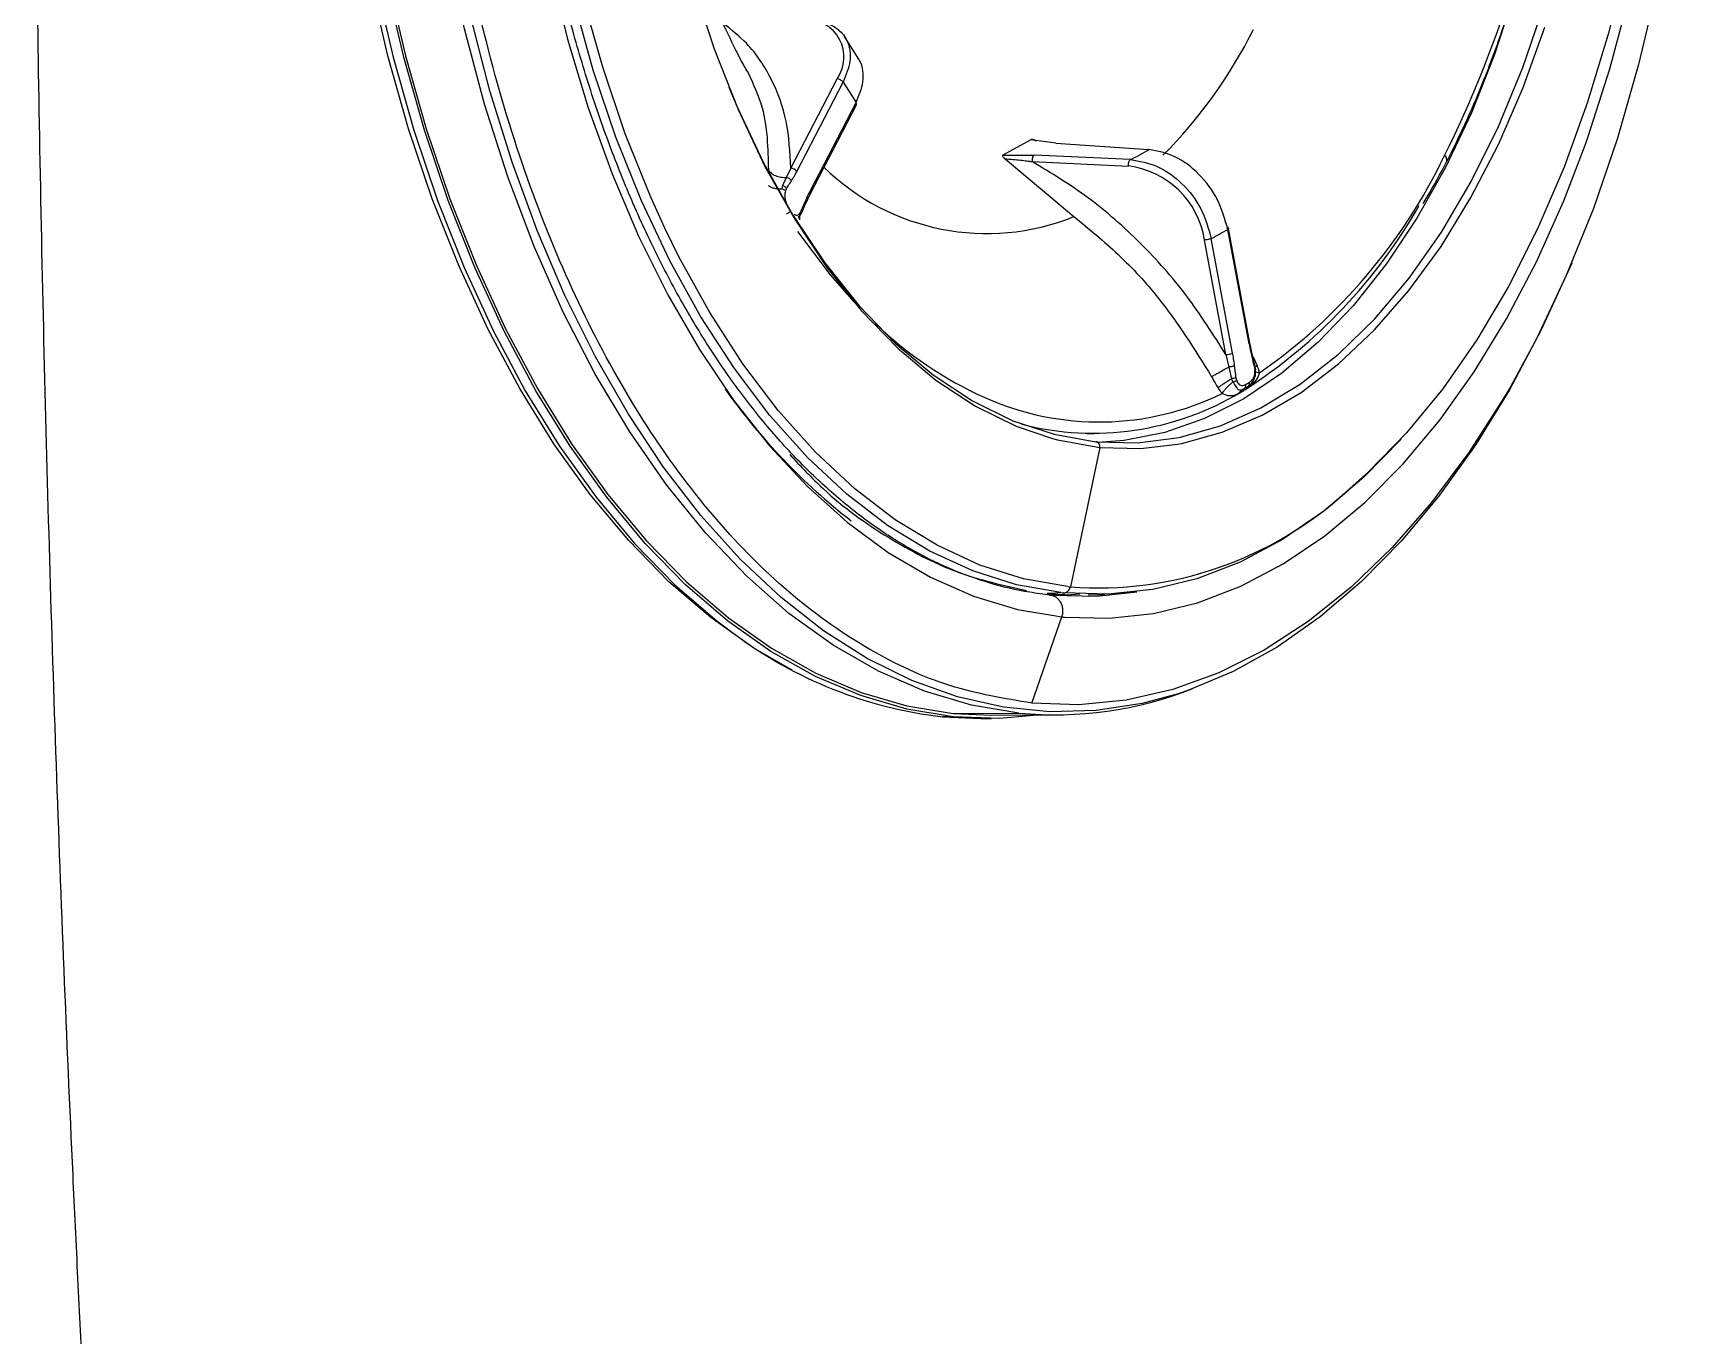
# Model space of a CAD drawing. Extents: x 526 to 610, y 679 to 808.
# Drawn here: x 555.492 to 559.398, y 718.783 to 721.847 of the extents above; entities that cross this region are included whole.
import ezdxf

# ---------------------------------------------------------------- set-up
doc = ezdxf.new("R2010")
doc.units = 0
doc.header["$MEASUREMENT"] = 0
doc.layers.add('1', color=4, linetype='Continuous')

# ---------------------------------------------------------------- blocks, each defined once
blk = doc.blocks.new('JETSETTER LX')
at = {"layer": '1', "color": 3, "linetype": 'Continuous', "lineweight": 25}
for p, q in [((31.3069, 24.9085), (31.2734, 24.9615)), ((31.0426, 24.8816), (31.0464, 24.8762)), ((31.1467, 24.6523), (31.2556, 24.8621)), ((31.1611, 24.6444), (31.27, 24.8542)), ((31.27, 24.8542), (31.3003, 24.8064)), ((31.1914, 24.5966), (31.3003, 24.8064)), ((31.1922, 24.5911), (31.3011, 24.801)), ((31.7112, 24.7187), (31.646, 24.6826)), ((31.7703, 24.7107), (31.7112, 24.7187)), ((31.7703, 24.7107), (31.9893, 24.6961)), ((31.1467, 24.6523), (31.1367, 24.6305)), ((31.646, 24.6826), (31.6871, 24.6825)), ((31.6508, 24.6743), (31.8128, 24.538)), ((31.6871, 24.6825), (31.7195, 24.6824)), ((31.7146, 24.6675), (31.9411, 24.6571)), ((31.9459, 24.6721), (31.7195, 24.6824)), ((31.1277, 24.6113), (31.1259, 24.6035)), ((31.1367, 24.6305), (31.1277, 24.6113)), ((31.1811, 24.5676), (31.1921, 24.5911)), ((31.1556, 24.5328), (31.1601, 24.533)), ((31.1683, 24.5308), (31.1648, 24.5394)), ((31.1672, 24.5383), (31.1701, 24.5443)), ((31.1683, 24.5308), (31.168, 24.543)), ((31.1683, 24.5401), (31.1718, 24.5464)), ((31.1718, 24.5462), (31.1812, 24.5678)), ((32.2248, 24.2386), (32.1747, 24.5081)), ((32.2268, 24.2407), (32.1759, 24.5142)), ((32.1703, 24.2135), (32.1201, 24.483)), ((32.1861, 24.2172), (32.136, 24.4867)), ((32.2331, 24.2117), (32.2267, 24.2409)), ((32.1703, 24.2135), (32.1772, 24.1842)), ((32.1772, 24.1842), (32.1837, 24.1567)), ((32.2394, 24.1855), (32.233, 24.212)), ((32.2406, 24.1777), (32.2394, 24.1855)), ((32.2444, 24.1868), (32.2405, 24.1856)), ((32.1837, 24.1567), (32.187, 24.1488)), ((32.1615, 24.1219), (32.1644, 24.1264)), ((32.2101, 24.1318), (32.2146, 24.1344)), ((32.2126, 24.1328), (32.2212, 24.1375)), ((31.8421, 24.0278), (31.8605, 24.0279)), ((31.8735, 23.9952), (31.8047, 23.667)), ((31.7891, 23.6529), (31.7499, 23.6518)), ((31.7981, 23.6486), (31.7595, 23.6475)), ((31.7981, 23.6486), (31.8271, 23.6507)), ((31.8466, 23.6483), (31.8857, 23.6494)), ((31.7138, 23.3937), (31.7843, 23.5963)), ((31.5289, 23.3616), (31.5037, 23.3614)), ((31.5037, 23.3614), (31.594, 23.3572)), ((31.5292, 23.3694), (31.6836, 23.3702)), ((31.5292, 23.3694), (31.6192, 23.3652)), ((31.6192, 23.3652), (31.7737, 23.366)), ((31.594, 23.3572), (31.6193, 23.3573))]:
    blk.add_line(p, q, dxfattribs=at)
at = {"layer": '1', "color": 3, "linetype": 'Continuous', "lineweight": 25, "flags": 128}
for points in [[(31.5289, 23.3616), (31.4197, 23.3794), (31.3114, 23.4112), (31.2047, 23.4566), (31.1001, 23.5154), (30.9982, 23.5874), (30.8995, 23.6721), (30.8047, 23.7691), (30.714, 23.8779), (30.6282, 23.9978), (30.5475, 24.1284), (30.4725, 24.2687), (30.4036, 24.4182), (30.341, 24.576), (30.2852, 24.7412), (30.2365, 24.9131), (30.195, 25.0906)], [(30.1992, 25.0932), (30.2406, 24.9163), (30.2892, 24.7449), (30.3448, 24.5802), (30.4072, 24.4229), (30.4759, 24.2739), (30.5507, 24.1339), (30.6311, 24.0038), (30.7167, 23.8842), (30.8071, 23.7757), (30.9017, 23.679), (31, 23.5946), (31.1016, 23.5228), (31.2059, 23.4641), (31.3123, 23.4189), (31.4202, 23.3872), (31.5292, 23.3694)], [(31.1504, 23.4713), (31.0601, 23.523), (30.9585, 23.5947), (30.8602, 23.6792), (30.7656, 23.7759), (30.6753, 23.8843), (30.5897, 24.0039), (30.5093, 24.134), (30.4345, 24.2739), (30.3658, 24.4229), (30.3034, 24.5802), (30.2478, 24.7449), (30.1992, 24.9162), (30.1579, 25.0932)], [(30.1698, 25.0904), (30.2112, 24.9129), (30.26, 24.7411), (30.3158, 24.5759), (30.3783, 24.4181), (30.4473, 24.2686), (30.5223, 24.1282), (30.6029, 23.9977), (30.6888, 23.8777), (30.7794, 23.769), (30.8743, 23.672), (30.9729, 23.5873), (31.0135, 23.5568)], [(30.5798, 25.1232), (30.6216, 24.9555), (30.6705, 24.7938), (30.7264, 24.639), (30.7889, 24.4921), (30.8576, 24.3539), (30.9322, 24.2251), (31.0121, 24.1066), (31.097, 23.999), (31.1862, 23.903), (31.2794, 23.8191), (31.376, 23.7479), (31.4753, 23.6897), (31.5769, 23.6449), (31.6801, 23.6137), (31.7843, 23.5963)], [(31.7823, 23.6536), (31.6781, 23.6721), (31.575, 23.7047), (31.4737, 23.7513), (31.3747, 23.8115), (31.2786, 23.8851), (31.1861, 23.9715), (31.0978, 24.0703), (31.0141, 24.1808), (30.9355, 24.3023), (30.8627, 24.4341), (30.7959, 24.5753), (30.7357, 24.7252), (30.6823, 24.8828), (30.6362, 25.0471)], [(33.1108, 25.1331), (33.0697, 24.967), (33.0212, 24.807), (32.9657, 24.6543), (32.9034, 24.5096), (32.8348, 24.374), (32.7603, 24.2483), (32.6804, 24.1331), (32.5955, 24.0293), (32.5061, 23.9374), (32.4547, 23.8918)], [(32.0562, 24.0026), (32.0665, 24.0045), (32.1619, 24.0306), (32.2556, 24.0706), (32.3471, 24.1245), (32.4355, 24.1916), (32.5202, 24.2716), (32.6008, 24.3639), (32.6765, 24.4679), (32.7468, 24.5827), (32.8113, 24.7075), (32.8694, 24.8415), (32.9207, 24.9837)], [(30.8507, 24.5109), (30.8175, 24.5839), (30.7576, 24.7329), (30.7046, 24.8895), (30.6588, 25.0528), (30.6204, 25.2218), (30.5897, 25.3954), (30.5668, 25.5726), (30.5521, 25.7523), (30.5454, 25.9334), (30.5468, 26.1147), (30.5564, 26.2952), (30.5741, 26.4737), (30.5998, 26.6492), (30.6333, 26.8205), (30.6744, 26.9867), (30.7229, 27.1466), (30.7784, 27.2994), (30.8406, 27.444), (30.873, 27.5107)], [(33.0156, 24.7065), (33.0227, 24.7265), (33.0735, 24.8854), (33.1172, 25.0506), (33.1535, 25.2212), (33.1822, 25.3963), (33.2031, 25.5747), (33.2162, 25.7555), (33.2212, 25.9376), (33.2183, 26.1199), (33.2074, 26.3014), (33.1885, 26.481), (33.1619, 26.6577), (33.1275, 26.8303), (33.0858, 26.998), (33.0368, 27.1597), (32.9809, 27.3144), (32.9303, 27.4351)], [(31.6836, 23.3702), (31.5721, 23.3887), (31.4616, 23.4215), (31.3528, 23.4687), (31.2463, 23.5299), (31.1426, 23.6048), (31.0424, 23.6929), (30.9462, 23.7938), (30.8545, 23.9069), (30.7679, 24.0316), (30.6869, 24.1672), (30.6118, 24.3129), (30.5432, 24.4678), (30.4814, 24.6313), (30.4267, 24.8022), (30.3794, 24.9797), (30.3399, 25.1628), (30.3084, 25.3504), (30.2849, 25.5415), (30.2697, 25.7351), (30.2628, 25.93), (30.2643, 26.1251)], [(32.0579, 23.4158), (31.9736, 23.3929), (31.865, 23.376), (31.7559, 23.373), (31.647, 23.3838), (31.5387, 23.4085), (31.4317, 23.4469), (31.3266, 23.4988), (31.2238, 23.5639), (31.124, 23.6418), (31.0277, 23.7323), (30.9354, 23.8347), (30.8476, 23.9485), (30.7648, 24.0731), (30.6873, 24.2079), (30.6157, 24.3522), (30.5502, 24.5051), (30.4913, 24.6658), (30.4393, 24.8336), (30.3944, 25.0074)], [(30.794, 26.0904), (30.7933, 25.9172), (30.8013, 25.7445), (30.8178, 25.5736), (30.8428, 25.4057), (30.8761, 25.2422), (30.9175, 25.0842), (30.9665, 24.9331), (31.0229, 24.7899), (31.0862, 24.6557), (31.156, 24.5317), (31.2316, 24.4186), (31.3126, 24.3173), (31.3983, 24.2287), (31.488, 24.1534), (31.5811, 24.092), (31.6769, 24.0449), (31.7623, 24.0158)], [(31.8645, 24.0086), (31.9627, 24.0062), (32.0607, 24.0188), (32.1576, 24.0461), (32.2528, 24.088), (32.3454, 24.1442), (32.4349, 24.2143), (32.5205, 24.2976), (32.6015, 24.3936), (32.6774, 24.5016), (32.7476, 24.6207), (32.8116, 24.7501), (32.8689, 24.8888), (32.919, 25.0356), (32.9616, 25.1896), (32.9963, 25.3495), (33.0229, 25.5141), (33.0412, 25.6823), (33.051, 25.8527)], [(33.271, 25.8288), (33.2612, 25.6362), (33.2432, 25.4455), (33.2171, 25.2578), (33.183, 25.0741), (33.1411, 24.8955), (33.0916, 24.7229), (33.0348, 24.5573), (32.9711, 24.3996), (32.9007, 24.2507), (32.8395, 24.1377)], [(32.8943, 25.2351), (32.8897, 25.2155), (32.8495, 25.0641), (32.802, 24.9193), (32.7477, 24.7822), (32.6868, 24.6536), (32.6198, 24.5346), (32.5473, 24.4259), (32.4697, 24.3285), (32.3876, 24.2429), (32.3016, 24.1698), (32.2123, 24.1097), (32.1204, 24.0631), (32.0264, 24.0303), (31.9312, 24.0114), (31.8801, 24.0072)], [(31.001, 24.8426), (31.0197, 24.7979), (31.0826, 24.6647), (31.1518, 24.5414), (31.227, 24.4291), (31.3074, 24.3285), (31.3925, 24.2405), (31.4816, 24.1658), (31.5741, 24.1048), (31.6692, 24.058), (31.7662, 24.0259), (31.8645, 24.0086)], [(31.7909, 23.5957), (31.8955, 23.5931), (31.9998, 23.6045), (32.1033, 23.6298), (32.2054, 23.6688), (32.3054, 23.7213), (32.4027, 23.787), (32.4968, 23.8655), (32.5872, 23.9564), (32.6733, 24.0591), (32.7546, 24.173), (32.8306, 24.2974), (32.9009, 24.4317), (32.965, 24.575), (33.0156, 24.7065)], [(31.7979, 23.6677), (31.6944, 23.6861), (31.5919, 23.7185), (31.4912, 23.7648), (31.3927, 23.8247), (31.2973, 23.8978), (31.2053, 23.9837), (31.1175, 24.0819), (31.0343, 24.1917), (30.9563, 24.3125), (30.8838, 24.4435), (30.8507, 24.5109)], [(31.1624, 24.5031), (31.2394, 24.4008), (31.2968, 24.3357)], [(32.9838, 24.4283), (32.9794, 24.418), (32.9115, 24.2699), (32.8376, 24.1309), (32.7579, 24.0017), (32.6731, 23.8831), (32.5835, 23.7756), (32.4896, 23.6799), (32.3918, 23.5964), (32.2908, 23.5256), (32.1871, 23.468), (32.0811, 23.4236), (32.0579, 23.4158)], [(32.8395, 24.1377), (32.8242, 24.1116), (32.7418, 23.9828), (32.6542, 23.8652), (32.5617, 23.7594), (32.4648, 23.666), (32.3642, 23.5855), (32.2604, 23.5184), (32.1539, 23.465), (32.0454, 23.4257), (31.9355, 23.4006), (31.8247, 23.3899), (31.7138, 23.3937)], [(31.7623, 24.0158), (31.7746, 24.0126), (31.8735, 23.9952)], [(32.5823, 24.0147), (32.4948, 23.925), (32.4009, 23.8452), (32.3037, 23.7785), (32.2038, 23.7253), (32.1018, 23.6859), (31.9982, 23.6607), (31.8938, 23.6496), (31.7891, 23.6529)], [(31.8735, 23.9952), (31.9701, 23.9927), (32.0562, 24.0026)], [(31.7617, 23.6473), (31.8665, 23.6449), (31.9608, 23.6551)], [(31.7354, 23.3658), (31.6386, 23.3576), (31.5289, 23.3616)]]:
    blk.add_lwpolyline(points, dxfattribs=at)
at = {"layer": '1', "color": 3, "linetype": 'Continuous', "lineweight": 25}
for centre, radius, start, end in [((30.3814, 25.8333), 2.5753, 333.441, 352.2355), ((31.1843, 24.9134), 0.0878, 324.2913, 92.1577), ((31.2081, 25.493), 1.1489, 315.1141, 333.3717), ((31.6897, 25.1853), 0.5737, 296.5333, 301.4821), ((31.1457, 24.6334), 0.0189, 35.467, 87.2073), ((31.6079, 25.0457), 0.5475, 225.6219, 291.9747), ((31.9149, 24.4511), 0.2077, 8.852, 82.7288), ((31.5028, 25.2476), 1.3104, 304.728, 334.4216), ((32.6779, 24.6714), 0.0125, 345.0241, 56.2279), ((31.187, 24.5932), 0.00555, 337.9257, 38.3199), ((31.5379, 25.1824), 1.2507, 302.7644, 330.3843), ((31.8368, 25.0716), 0.657, 297.0862, 300.9452), ((31.9718, 24.9335), 0.9001, 225.938, 245.827), ((32.2243, 24.2411), 0.00253, 283.0236, 351.8744), ((32.1697, 24.2524), 0.0389, 270.8187, 294.9734), ((32.197, 24.9887), 1.478, 215.4124, 232.1011), ((31.8721, 24.7145), 0.6595, 245.9295, 296.0296), ((31.8575, 24.704), 0.6754, 255.6747, 300.9981), ((31.8065, 24.8448), 0.8228, 298.6985, 299.3759), ((31.863, 23.9978), 0.0109, 345.8435, 82.0126), ((31.8688, 24.5339), 0.8693, 265.7732, 312.3834), ((31.8263, 24.4184), 0.7704, 264.3097, 267.9069), ((31.832, 24.4193), 0.7752, 264.3126, 264.793), ((31.8659, 24.4241), 0.775, 263.8095, 264.3126), ((31.881, 24.4335), 0.7703, 263.8086, 264.3135), ((31.8628, 24.3848), 0.7924, 264.3126, 264.793), ((31.6208, 24.3679), 1.0133, 233.1745, 263.3629), ((31.7682, 24.2519), 0.8857, 264.5223, 291.4652)]:
    blk.add_arc(centre, radius, start, end, dxfattribs=at)
for points, knots in [([(29.6935, 33.8586), (29.69, 33.8184), (29.683, 33.7381), (29.6727, 33.6175), (29.6626, 33.4967), (29.6526, 33.3756), (29.6428, 33.2543), (29.6332, 33.1328), (29.6237, 33.0111), (29.6144, 32.8891), (29.6052, 32.7669), (29.5962, 32.6445), (29.5873, 32.5218), (29.5786, 32.399), (29.5701, 32.2759), (29.5617, 32.1526), (29.5535, 32.0291), (29.5455, 31.9053), (29.5376, 31.7814), (29.5299, 31.6572), (29.5223, 31.5329), (29.5149, 31.4084), (29.5077, 31.2836), (29.5007, 31.1587), (29.4938, 31.0336), (29.4871, 30.9083), (29.4806, 30.7829), (29.4742, 30.6572), (29.4681, 30.5314), (29.4621, 30.4054), (29.4562, 30.2793), (29.4506, 30.1529), (29.433, 29.7486), (29.4076, 29.0648), (29.3823, 28.0992), (29.3675, 27.1288), (29.3636, 26.154), (29.3706, 25.1823), (29.3854, 24.3748), (29.4026, 23.7323), (29.4181, 23.2487), (29.4364, 22.7659), (29.4538, 22.363), (29.4692, 22.0398), (29.4815, 21.7963), (29.4944, 21.5534), (29.508, 21.3112), (29.5222, 21.0696), (29.537, 20.8287), (29.5525, 20.5885), (29.5686, 20.3489), (29.5853, 20.1099), (29.6026, 19.8717), (29.6206, 19.6341), (29.6391, 19.3971), (29.6582, 19.1608), (29.678, 18.9252), (29.6983, 18.6901), (29.7123, 18.5338), (29.7193, 18.4557)], [0, 0, 0, 0, 0.007919, 0.015847, 0.023784, 0.031731, 0.039687, 0.047653, 0.055629, 0.063616, 0.071613, 0.07962, 0.087638, 0.095666, 0.103703, 0.111751, 0.119809, 0.127876, 0.135952, 0.144038, 0.152133, 0.160237, 0.16835, 0.176472, 0.184602, 0.192741, 0.200888, 0.209044, 0.217207, 0.225379, 0.233558, 0.241746, 0.249941, 0.312148, 0.37446, 0.437011, 0.499935, 0.562973, 0.624949, 0.656229, 0.687489, 0.718733, 0.749967, 0.765807, 0.781616, 0.797395, 0.813143, 0.828861, 0.844551, 0.860213, 0.875847, 0.891454, 0.907035, 0.92259, 0.93812, 0.953625, 0.969106, 0.984565, 1, 1, 1, 1]), ([(31.7579, 23.6478), (31.7416, 23.6498), (31.6933, 23.6556), (31.6134, 23.6745), (31.5191, 23.7087), (31.4264, 23.7551), (31.3358, 23.8133), (31.2478, 23.8829), (31.1629, 23.9636), (31.0814, 24.0548), (31.0037, 24.1563), (30.9303, 24.2675), (30.8616, 24.3878), (30.798, 24.5165), (30.7398, 24.6531), (30.6873, 24.7968), (30.6409, 24.9468), (30.6008, 25.1023), (30.5672, 25.2626), (30.5403, 25.4266), (30.5202, 25.5937), (30.5072, 25.7628), (30.5012, 25.933), (30.5023, 26.1035), (30.5105, 26.2733), (30.5258, 26.4415), (30.548, 26.6073), (30.577, 26.7696), (30.6127, 26.9276), (30.6548, 27.0806), (30.7032, 27.2276), (30.7575, 27.3679), (30.8174, 27.5007), (30.8826, 27.6253), (30.9527, 27.7412), (31.0273, 27.8475), (31.1061, 27.9439), (31.1884, 28.0298), (31.2739, 28.105), (31.3623, 28.1681), (31.4304, 28.2097), (31.4694, 28.2263), (31.4777, 28.2299)], [0, 0, 0, 0, 0.013441, 0.039629, 0.065761, 0.091797, 0.117737, 0.143595, 0.169391, 0.195147, 0.220879, 0.2466, 0.272318, 0.298038, 0.323763, 0.349494, 0.375234, 0.40098, 0.426734, 0.452494, 0.478258, 0.504027, 0.529797, 0.555568, 0.581339, 0.607108, 0.632873, 0.658633, 0.684388, 0.710134, 0.735873, 0.761602, 0.787321, 0.81303, 0.838731, 0.864426, 0.89012, 0.91582, 0.941535, 0.967282, 0.993082, 1, 1, 1, 1]), ([(31.0433, 24.882), (31.0407, 24.8865), (31.0261, 24.9121), (30.9991, 24.966), (30.9633, 25.0474), (30.9291, 25.1388), (30.8972, 25.239), (30.8687, 25.3472), (30.8441, 25.4624), (30.8242, 25.5833), (30.8093, 25.7086), (30.7999, 25.8371), (30.7961, 25.9673), (30.7983, 26.0977), (30.8036, 26.1914), (30.8082, 26.241), (30.8089, 26.2482)], [0, 0, 0, 0, 0.016161, 0.092293, 0.169273, 0.247384, 0.326607, 0.406866, 0.488048, 0.570013, 0.652608, 0.73567, 0.819029, 0.902518, 0.985939, 1, 1, 1, 1]), ([(32.69, 24.6682), (32.7004, 24.6887), (32.7304, 24.7482), (32.776, 24.8527), (32.8244, 24.9836), (32.8665, 25.1208), (32.902, 25.2636), (32.9284, 25.3941), (32.94, 25.4781), (32.9446, 25.5117)], [0, 0, 0, 0, 0.085036, 0.246573, 0.408108, 0.569613, 0.731088, 0.892536, 1, 1, 1, 1]), ([(31.1909, 25.0016), (31.2046, 24.9997), (31.2293, 24.9963), (31.2587, 24.9799), (31.278, 24.9579), (31.2867, 24.9309), (31.2878, 24.8974), (31.2769, 24.8709), (31.27, 24.8542)], [0, 0, 0, 0, 0.176851, 0.320296, 0.500155, 0.642474, 0.773368, 1, 1, 1, 1]), ([(31.1467, 24.6523), (31.1449, 24.6895), (31.1415, 24.7639), (31.1042, 24.8621), (31.0542, 24.9401), (31.0072, 24.9773), (30.9884, 24.9922)], [0, 0, 0, 0, 0.2726585, 0.5453365, 0.8180145, 1, 1, 1, 1]), ([(31.3003, 24.8064), (31.3072, 24.823), (31.3182, 24.8494), (31.317, 24.8819), (31.313, 24.9013), (31.3054, 24.9092), (31.3038, 24.9109)], [0, 0, 0, 0, 0.416384, 0.659859, 0.926321, 1, 1, 1, 1]), ([(31.0464, 24.8762), (31.0589, 24.8494), (31.0911, 24.7806), (31.093, 24.6983), (31.0941, 24.648)], [0, 0, 0, 0, 0.389195, 1, 1, 1, 1]), ([(31.301, 24.8009), (31.3013, 24.8017), (31.3018, 24.8033), (31.3008, 24.8054), (31.3003, 24.8064)], [0, 0, 0, 0, 0.491875, 1, 1, 1, 1]), ([(31.7247, 24.7153), (31.7233, 24.7161), (31.7208, 24.7176), (31.7173, 24.7188), (31.715, 24.7193), (31.7135, 24.7194), (31.7121, 24.7192), (31.7115, 24.7189), (31.7112, 24.7187)], [0, 0, 0, 0, 0.319937, 0.580006, 0.692608, 0.795987, 0.897834, 1, 1, 1, 1]), ([(32.1747, 24.5081), (32.168, 24.5319), (32.1547, 24.5794), (32.1089, 24.6402), (32.0513, 24.6842), (32.0099, 24.6921), (31.9893, 24.6961)], [0, 0, 0, 0, 0.2495612, 0.4999646, 0.7503844, 1, 1, 1, 1]), ([(31.0941, 24.648), (31.0961, 24.6454), (31.1003, 24.64), (31.1107, 24.6339), (31.1234, 24.6302), (31.1323, 24.6304), (31.1367, 24.6305)], [0, 0, 0, 0, 0.233457, 0.486601, 0.747002, 1, 1, 1, 1]), ([(31.6459, 24.6826), (31.6457, 24.6824), (31.6451, 24.682), (31.6448, 24.6812), (31.645, 24.6802), (31.6458, 24.6788), (31.6477, 24.6767), (31.6497, 24.6752), (31.6508, 24.6743)], [0, 0, 0, 0, 0.114205, 0.22823, 0.33633, 0.45554, 0.703121, 1, 1, 1, 1]), ([(31.6508, 24.6743), (31.6631, 24.6733), (31.6808, 24.6719), (31.7, 24.6695), (31.7082, 24.6684), (31.7118, 24.6679), (31.7134, 24.6677), (31.7141, 24.6675), (31.7144, 24.6675), (31.7146, 24.6675), (31.7146, 24.6675)], [0, 0, 0, 0, 0.56055, 0.806858, 0.915072, 0.962643, 0.983565, 0.992769, 0.996819, 1, 1, 1, 1]), ([(32.1703, 24.2135), (32.1406, 24.2606), (32.0812, 24.3547), (31.9708, 24.4781), (31.8488, 24.5862), (31.7594, 24.6404), (31.7146, 24.6675)], [0, 0, 0, 0, 0.2499913, 0.5000003, 0.7500093, 1, 1, 1, 1]), ([(31.9459, 24.6721), (31.9672, 24.6685), (32.0099, 24.6613), (32.0691, 24.6182), (32.1159, 24.5579), (32.1293, 24.5104), (32.136, 24.4867)], [0, 0, 0, 0, 0.249605, 0.500027, 0.750009, 1, 1, 1, 1]), ([(32.634, 24.569), (32.6373, 24.5742), (32.6572, 24.6051), (32.6751, 24.6395), (32.69, 24.6682)], [0, 0, 0, 0, 0.16534, 1, 1, 1, 1]), ([(31.094, 24.6112), (31.0956, 24.61), (31.0988, 24.6077), (31.1065, 24.6052), (31.1157, 24.6036), (31.1226, 24.6036), (31.1259, 24.6035)], [0, 0, 0, 0, 0.241789, 0.494703, 0.750405, 1, 1, 1, 1]), ([(31.137, 24.6037), (31.1365, 24.6044), (31.1355, 24.606), (31.1333, 24.6082), (31.1306, 24.61), (31.1287, 24.6109), (31.1277, 24.6113)], [0, 0, 0, 0, 0.245366, 0.5, 0.754634, 1, 1, 1, 1]), ([(31.1484, 24.6221), (31.1478, 24.623), (31.1466, 24.625), (31.1436, 24.6275), (31.1402, 24.6296), (31.1378, 24.6302), (31.1367, 24.6305)], [0, 0, 0, 0, 0.243098, 0.5, 0.756902, 1, 1, 1, 1]), ([(31.137, 24.6037), (31.1391, 24.6071), (31.1429, 24.6133), (31.1467, 24.6194), (31.1484, 24.6221)], [0, 0, 0, 0, 0.5599989, 1, 1, 1, 1]), ([(31.1484, 24.6221), (31.1508, 24.6261), (31.1552, 24.6333), (31.1593, 24.641), (31.1611, 24.6444)], [0, 0, 0, 0, 0.559967, 1, 1, 1, 1]), ([(31.1345, 24.5984), (31.134, 24.5989), (31.133, 24.5999), (31.1309, 24.6013), (31.1285, 24.6026), (31.1268, 24.6032), (31.1259, 24.6035)], [0, 0, 0, 0, 0.246536, 0.5, 0.753464, 1, 1, 1, 1]), ([(31.1345, 24.5984), (31.134, 24.5966), (31.1329, 24.5928), (31.1326, 24.5861), (31.1333, 24.5786), (31.1348, 24.574), (31.1357, 24.5715)], [0, 0, 0, 0, 0.211841, 0.442838, 0.700478, 1, 1, 1, 1]), ([(31.1345, 24.5984), (31.1349, 24.5995), (31.1357, 24.6014), (31.1366, 24.603), (31.137, 24.6037)], [0, 0, 0, 0, 0.559784, 1, 1, 1, 1]), ([(31.1799, 24.5723), (31.1782, 24.5682), (31.1751, 24.561), (31.1719, 24.5538), (31.1705, 24.5507)], [0, 0, 0, 0, 0.559999, 1, 1, 1, 1]), ([(31.1799, 24.5723), (31.1804, 24.5715), (31.1814, 24.5699), (31.1814, 24.5678), (31.1803, 24.5662), (31.1787, 24.5656), (31.1779, 24.5654)], [0, 0, 0, 0, 0.243098, 0.5, 0.756902, 1, 1, 1, 1]), ([(31.1914, 24.5966), (31.1891, 24.5922), (31.1851, 24.5843), (31.1815, 24.5759), (31.1799, 24.5723)], [0, 0, 0, 0, 0.559967, 1, 1, 1, 1]), ([(31.1467, 24.552), (31.1462, 24.5512), (31.1451, 24.5494), (31.1426, 24.547), (31.1396, 24.545), (31.1374, 24.5442), (31.1364, 24.5439)], [0, 0, 0, 0, 0.244354, 0.500001, 0.755647, 1, 1, 1, 1]), ([(31.155, 24.5436), (31.1565, 24.5427), (31.1595, 24.5409), (31.1641, 24.542), (31.1666, 24.5446), (31.1678, 24.5459)], [0, 0, 0, 0, 0.353205, 0.694339, 1, 1, 1, 1]), ([(31.1678, 24.5459), (31.1681, 24.5451), (31.1687, 24.5434), (31.1687, 24.5407), (31.1678, 24.5392), (31.1672, 24.5383)], [0, 0, 0, 0, 0.27723, 0.562127, 1, 1, 1, 1]), ([(31.1705, 24.5507), (31.1701, 24.5497), (31.1692, 24.548), (31.1682, 24.5465), (31.1678, 24.5459)], [0, 0, 0, 0, 0.5597849, 1, 1, 1, 1]), ([(31.1705, 24.5507), (31.1709, 24.5501), (31.1718, 24.5487), (31.172, 24.5469), (31.1716, 24.5453), (31.1706, 24.5446), (31.1701, 24.5443)], [0, 0, 0, 0, 0.245366, 0.5, 0.754634, 1, 1, 1, 1]), ([(31.8128, 24.538), (31.8482, 24.5091), (31.9191, 24.4514), (32.0328, 24.3281), (32.0972, 24.2247), (32.1365, 24.1615)], [0, 0, 0, 0, 0.2801625, 0.56032, 1, 1, 1, 1]), ([(32.1764, 24.5102), (32.1765, 24.51), (32.1766, 24.5094), (32.1754, 24.5086), (32.1747, 24.5081)], [0, 0, 0, 0, 0.390514, 1, 1, 1, 1]), ([(32.2248, 24.2386), (32.2259, 24.233), (32.2279, 24.223), (32.2302, 24.2133), (32.2313, 24.209)], [0, 0, 0, 0, 0.559967, 1, 1, 1, 1]), ([(32.1365, 24.1615), (32.1389, 24.1629), (32.1438, 24.1658), (32.1543, 24.1716), (32.1661, 24.1781), (32.1736, 24.1822), (32.1772, 24.1842)], [0, 0, 0, 0, 0.233449, 0.486591, 0.746997, 1, 1, 1, 1]), ([(32.1909, 24.1866), (32.1901, 24.1864), (32.1884, 24.1858), (32.1849, 24.1851), (32.181, 24.1845), (32.1785, 24.1843), (32.1772, 24.1842)], [0, 0, 0, 0, 0.2430983, 0.4999999, 0.7569015, 1, 1, 1, 1]), ([(32.1909, 24.1866), (32.1901, 24.1924), (32.1887, 24.2027), (32.1869, 24.2127), (32.1861, 24.2172)], [0, 0, 0, 0, 0.559967, 1, 1, 1, 1]), ([(32.1946, 24.1591), (32.1939, 24.1642), (32.1926, 24.1734), (32.1914, 24.1826), (32.1909, 24.1866)], [0, 0, 0, 0, 0.559999, 1, 1, 1, 1]), ([(32.2313, 24.209), (32.2319, 24.2095), (32.2331, 24.2105), (32.2331, 24.2114), (32.2331, 24.2118)], [0, 0, 0, 0, 0.48972, 1, 1, 1, 1]), ([(32.2313, 24.209), (32.2325, 24.2042), (32.2346, 24.1955), (32.2367, 24.1868), (32.2376, 24.183)], [0, 0, 0, 0, 0.559999, 1, 1, 1, 1]), ([(32.2444, 24.1868), (32.2421, 24.192), (32.2381, 24.2013), (32.2335, 24.2103), (32.2314, 24.2142)], [0, 0, 0, 0, 0.5606569, 1, 1, 1, 1]), ([(32.2376, 24.183), (32.2381, 24.1834), (32.239, 24.1842), (32.2395, 24.1853), (32.2393, 24.1863), (32.2384, 24.1867), (32.238, 24.1869)], [0, 0, 0, 0, 0.2454423, 0.4999999, 0.7545576, 1, 1, 1, 1]), ([(32.2376, 24.183), (32.2378, 24.1819), (32.2382, 24.1799), (32.2385, 24.1777), (32.2386, 24.1768)], [0, 0, 0, 0, 0.559811, 1, 1, 1, 1]), ([(32.2494, 24.1706), (32.2487, 24.1737), (32.2474, 24.1791), (32.2453, 24.1844), (32.2444, 24.1868)], [0, 0, 0, 0, 0.560348, 1, 1, 1, 1]), ([(32.1365, 24.1615), (32.1393, 24.1566), (32.1442, 24.1477), (32.1495, 24.1391), (32.1518, 24.1353)], [0, 0, 0, 0, 0.56107, 1, 1, 1, 1]), ([(32.1518, 24.1353), (32.1536, 24.1367), (32.1574, 24.1398), (32.1653, 24.1453), (32.1744, 24.1512), (32.1806, 24.1549), (32.1837, 24.1567)], [0, 0, 0, 0, 0.240387, 0.493353, 0.749833, 1, 1, 1, 1]), ([(32.1644, 24.1264), (32.1658, 24.1283), (32.1687, 24.132), (32.1742, 24.1379), (32.1804, 24.1437), (32.1848, 24.1471), (32.187, 24.1488)], [0, 0, 0, 0, 0.247677, 0.500776, 0.753474, 1, 1, 1, 1]), ([(32.1946, 24.1591), (32.1939, 24.1589), (32.1926, 24.1584), (32.1899, 24.1577), (32.1869, 24.1571), (32.1848, 24.1568), (32.1837, 24.1567)], [0, 0, 0, 0, 0.245448, 0.5, 0.754552, 1, 1, 1, 1]), ([(32.1958, 24.1531), (32.1953, 24.1527), (32.1943, 24.1519), (32.1921, 24.1507), (32.1897, 24.1496), (32.1879, 24.1491), (32.187, 24.1488)], [0, 0, 0, 0, 0.246536, 0.5, 0.753464, 1, 1, 1, 1]), ([(32.187, 24.1488), (32.1892, 24.145), (32.1935, 24.1374), (32.1993, 24.131), (32.2055, 24.1295), (32.21, 24.1316), (32.2122, 24.1326)], [0, 0, 0, 0, 0.270054, 0.529462, 0.773393, 1, 1, 1, 1]), ([(32.1958, 24.1531), (32.1956, 24.1542), (32.195, 24.1561), (32.1947, 24.1582), (32.1946, 24.1591)], [0, 0, 0, 0, 0.559812, 1, 1, 1, 1]), ([(32.1958, 24.1531), (32.1965, 24.1513), (32.1978, 24.1477), (32.201, 24.1437), (32.2053, 24.1409), (32.2108, 24.1406), (32.2146, 24.1423), (32.2166, 24.1432)], [0, 0, 0, 0, 0.149104, 0.31184, 0.493438, 0.7318, 1, 1, 1, 1]), ([(32.2166, 24.1432), (32.2167, 24.1421), (32.217, 24.1398), (32.2162, 24.1367), (32.2146, 24.1341), (32.213, 24.1331), (32.2122, 24.1326)], [0, 0, 0, 0, 0.244112, 0.5, 0.755888, 1, 1, 1, 1]), ([(32.2166, 24.1432), (32.2182, 24.1441), (32.221, 24.1456), (32.2238, 24.1472), (32.225, 24.1479)], [0, 0, 0, 0, 0.56, 1, 1, 1, 1]), ([(32.2207, 24.1373), (32.223, 24.1388), (32.2279, 24.1419), (32.2352, 24.1509), (32.2407, 24.1636), (32.2402, 24.1733), (32.24, 24.1783)], [0, 0, 0, 0, 0.227966, 0.472097, 0.731021, 1, 1, 1, 1]), ([(32.225, 24.1479), (32.2252, 24.1468), (32.2254, 24.1445), (32.2246, 24.1414), (32.2231, 24.1388), (32.2215, 24.1378), (32.2207, 24.1373)], [0, 0, 0, 0, 0.2441129, 0.5000005, 0.7558878, 1, 1, 1, 1]), ([(32.225, 24.1479), (32.2275, 24.1496), (32.232, 24.1527), (32.2367, 24.1607), (32.2388, 24.1692), (32.2386, 24.1744), (32.2386, 24.1768)], [0, 0, 0, 0, 0.334675, 0.623804, 0.822276, 1, 1, 1, 1]), ([(32.2494, 24.1706), (32.2472, 24.1648), (32.2422, 24.152), (32.2322, 24.1434), (32.2267, 24.1388)], [0, 0, 0, 0, 0.453051, 1, 1, 1, 1]), ([(32.2386, 24.1768), (32.2391, 24.177), (32.2401, 24.1773), (32.2408, 24.1776), (32.2406, 24.1777), (32.2406, 24.1777)], [0, 0, 0, 0, 0.4752, 0.963543, 1, 1, 1, 1]), ([(32.2494, 24.1706), (32.2473, 24.1708), (32.2432, 24.1713), (32.2399, 24.1725), (32.2394, 24.1736), (32.2393, 24.174)], [0, 0, 0, 0, 0.407551, 0.833702, 1, 1, 1, 1]), ([(32.1518, 24.1353), (32.1535, 24.1326), (32.1566, 24.1279), (32.16, 24.1237), (32.1615, 24.1219)], [0, 0, 0, 0, 0.5589339, 1, 1, 1, 1]), ([(32.1872, 24.1168), (32.1832, 24.1163), (32.1761, 24.1152), (32.1661, 24.1198), (32.1615, 24.1219)], [0, 0, 0, 0, 0.545908, 1, 1, 1, 1]), ([(32.1872, 24.1168), (32.1893, 24.1175), (32.1939, 24.119), (32.199, 24.1217), (32.2016, 24.123)], [0, 0, 0, 0, 0.483144, 1, 1, 1, 1]), ([(32.2016, 24.123), (32.2033, 24.1253), (32.2062, 24.1293), (32.2104, 24.1316), (32.2122, 24.1326)], [0, 0, 0, 0, 0.560737, 1, 1, 1, 1]), ([(32.2101, 24.1278), (32.2129, 24.1294), (32.2182, 24.1325), (32.2239, 24.1367), (32.2267, 24.1388)], [0, 0, 0, 0, 0.5172095, 1, 1, 1, 1]), ([(32.2207, 24.1373), (32.2184, 24.136), (32.2143, 24.1336), (32.2114, 24.1296), (32.2101, 24.1278)], [0, 0, 0, 0, 0.559264, 1, 1, 1, 1]), ([(31.1443, 23.9783), (31.1702, 23.9507), (31.2437, 23.8725), (31.3756, 23.7793), (31.536, 23.6954), (31.6465, 23.6706), (31.7017, 23.6582)], [0, 0, 0, 0, 0.153667, 0.435778, 0.717889, 1, 1, 1, 1])]:
    blk.add_open_spline(points, degree=3, knots=knots, dxfattribs=at)
for points in [[(31.7138, 23.3937), (31.6493, 23.4044), (31.5202, 23.4259), (31.3315, 23.5134), (31.1506, 23.64), (30.9806, 23.8074), (30.8245, 24.0117), (30.6848, 24.2496), (30.5641, 24.5171), (30.4643, 24.8095), (30.3871, 25.122), (30.3344, 25.449), (30.3047, 25.7852), (30.3064, 26.011), (30.3072, 26.124)], [(31.27, 24.8542), (31.2692, 24.8552), (31.2677, 24.8573), (31.2639, 24.8598), (31.2596, 24.8617), (31.2569, 24.862), (31.2556, 24.8621)], [(31.7195, 24.6824), (31.7191, 24.6822), (31.7182, 24.6816), (31.7171, 24.6803), (31.7161, 24.6787), (31.7154, 24.6767), (31.7148, 24.6745), (31.7145, 24.6722), (31.7144, 24.6698), (31.7146, 24.6682), (31.7146, 24.6675)], [(31.9411, 24.6571), (31.941, 24.6587), (31.9408, 24.6618), (31.9418, 24.6664), (31.9435, 24.6702), (31.9451, 24.6714), (31.9459, 24.6721)], [(32.136, 24.4867), (32.135, 24.4862), (32.1331, 24.4853), (32.1288, 24.4841), (32.1242, 24.4833), (32.1215, 24.4831), (32.1201, 24.483)], [(31.7552, 23.6479), (31.7577, 23.6477), (31.7628, 23.6473), (31.7699, 23.644), (31.7761, 23.6388), (31.7811, 23.6319), (31.7846, 23.6238), (31.7864, 23.6147), (31.7865, 23.6053), (31.785, 23.5993), (31.7843, 23.5963)], [(31.7891, 23.6529), (31.7908, 23.6531), (31.7942, 23.6536), (31.7988, 23.6567), (31.8026, 23.6612), (31.804, 23.6651), (31.8047, 23.667)]]:
    blk.add_open_spline(points, degree=3, dxfattribs=at)

msp = doc.modelspace()

# ---------------------------------------------------------------- block references
at = {"layer": '1'}
msp.add_blockref('JETSETTER LX', (526.127, 696.8772), dxfattribs=at)

doc.saveas('drawing.dxf')
